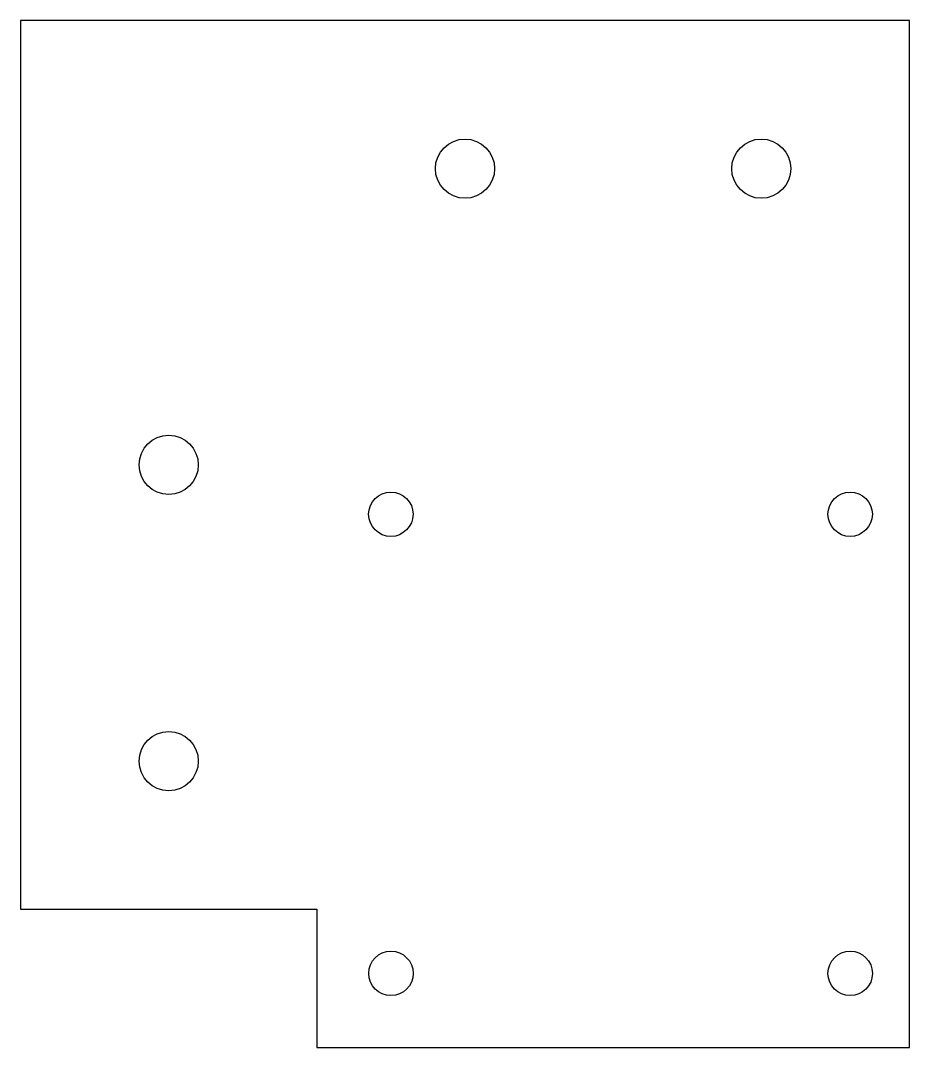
# Paper-space layout '_Front' of a CAD drawing. Header units: millimetres. Extents: x 0 to 60, y -69.3 to 0.
import ezdxf

# ---------------------------------------------------------------- set-up
doc = ezdxf.new("R2010")
doc.units = ezdxf.units.MM

psp = doc.layouts.new('_Front')

# ---------------------------------------------------------------- linework, layer by layer
at = {"color": 7, "linetype": 'Continuous', "lineweight": 25}
for p, q in [((60, 0), (0, 0)), ((0, 0), (0, -60)), ((60, -69.332), (60, 0)), ((0, -60), (20, -60)), ((20, -60), (20, -69.332)), ((20, -69.332), (60, -69.332))]:
    psp.add_line(p, q, dxfattribs=at)
for centre, radius in [((30, -10), 2), ((50, -10), 2), ((10, -30), 2), ((24.997, -33.332), 1.5), ((55.997, -33.332), 1.5), ((10, -50), 2), ((25, -64.332), 1.5), ((56, -64.332), 1.5)]:
    psp.add_circle(centre, radius, dxfattribs=at)

doc.saveas('drawing.dxf')
